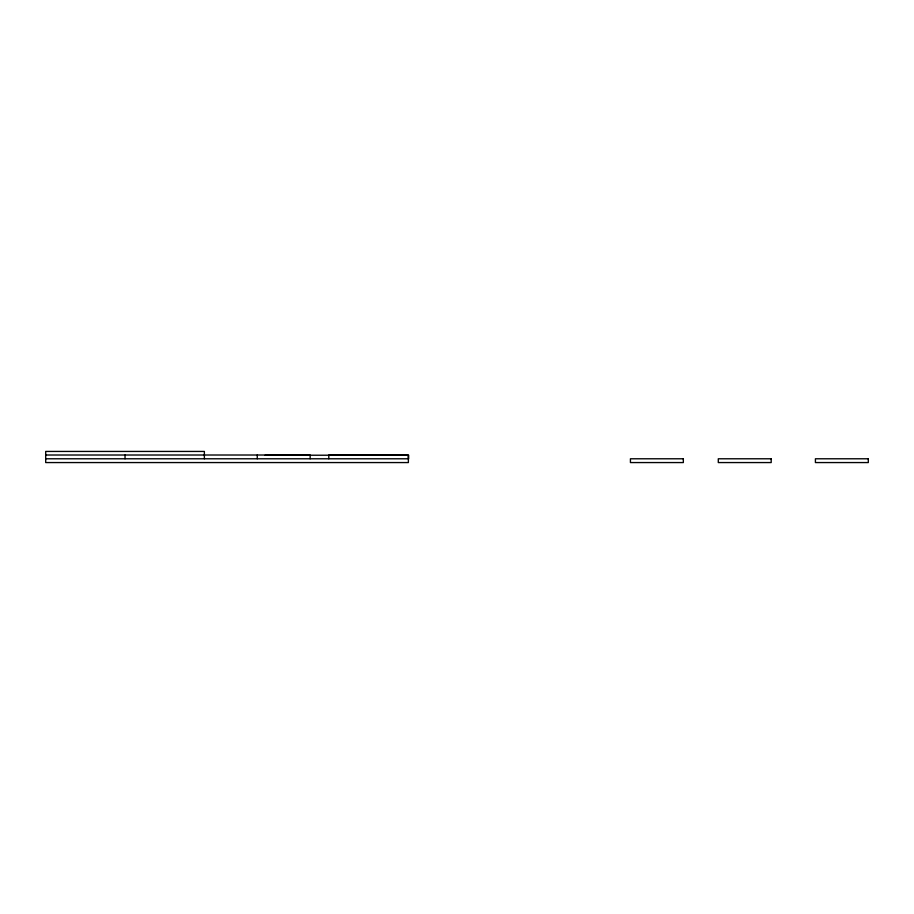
<?xml version="1.0" encoding="UTF-8"?>
<svg xmlns="http://www.w3.org/2000/svg" width="914" height="914" viewBox="0 0 914 914"><rect width="100%" height="100%" fill="white"/><g stroke="black" fill="none" stroke-linecap="round" stroke-linejoin="round"><path stroke-width="1.37" d="M45.7 455.012L310.154 455.012L310.154 458.782M265.094 455.218L408.649 455.218L408.649 458.782M45.7 458.782L408.375 458.782L408.375 462.564L45.7 462.564L45.7 451.436L204.37 451.436L204.37 458.782M408.135 458.782L408.135 455.012L328.8 455.012L328.8 458.782M257.257 455.012L257.257 458.782M125.035 455.012L125.035 458.782M683.329 458.782L630.432 458.782L630.432 462.564L683.329 462.564L683.329 458.782M771.188 458.782L718.29 458.782L718.29 462.564L771.188 462.564L771.188 458.782M868.3 458.782L815.414 458.782L815.414 462.564L868.3 462.564L868.3 458.782"/></g></svg>
